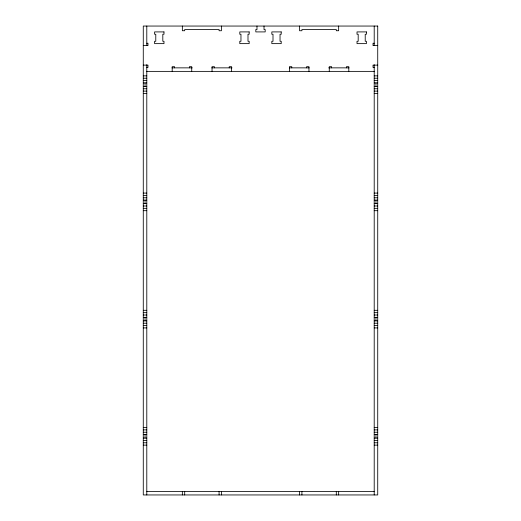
<?xml version="1.0" encoding="UTF-8"?>
<svg xmlns="http://www.w3.org/2000/svg" width="521" height="521" viewBox="0 0 521 521"><rect width="100%" height="100%" fill="white"/><g stroke="black" fill="none" stroke-linecap="round" stroke-linejoin="round"><path stroke-width="0.78" d="M146.792 43.243L147.964 43.243L147.964 45.587L143.275 45.587M374.208 43.243L373.036 43.243L373.036 45.587L377.725 45.587M143.275 65.125L147.964 65.125L147.964 67.469L146.792 67.469M377.725 65.125L373.036 65.125L373.036 67.469L374.208 67.469M171.969 67.86L192.275 67.86M211.767 67.86L232.073 67.86M289.416 67.86L309.233 67.86M328.725 67.86L349.031 67.86M146.499 71.377L374.501 71.377M143.275 75.871L146.792 75.871M374.208 75.871L377.725 75.871M143.275 78.215L146.792 78.215M374.208 78.215L377.725 78.215M143.275 80.56L146.792 80.56M374.208 80.56L377.725 80.56M143.275 82.904L146.792 82.904M374.208 82.904L377.725 82.904M143.275 86.421L146.792 86.421M374.208 86.421L377.725 86.421M143.275 88.765L146.792 88.765M374.208 88.765L377.725 88.765M143.275 91.11L146.792 91.11M374.208 91.11L377.725 91.11M143.275 93.454L146.792 93.454M374.208 93.454L377.725 93.454M143.275 193.096L146.792 193.096M374.208 193.096L377.725 193.096M143.275 195.44L146.792 195.44M374.208 195.44L377.725 195.44M143.275 197.785L146.792 197.785M374.208 197.785L377.725 197.785M143.275 200.129L146.792 200.129M374.208 200.129L377.725 200.129M143.275 203.646L146.792 203.646M374.208 203.646L377.725 203.646M143.275 205.99L146.792 205.99M374.208 205.99L377.725 205.99M143.275 208.335L146.792 208.335M374.208 208.335L377.725 208.335M143.275 210.679L146.792 210.679M374.208 210.679L377.725 210.679M143.275 310.321L146.792 310.321M374.208 310.321L377.725 310.321M143.275 312.665L146.792 312.665M374.208 312.665L377.725 312.665M143.275 315.01L146.792 315.01M374.208 315.01L377.725 315.01M143.275 317.354L146.792 317.354M374.208 317.354L377.725 317.354M143.275 320.871L146.792 320.871M374.208 320.871L377.725 320.871M143.275 323.215L146.792 323.215M374.208 323.215L377.725 323.215M143.275 325.56L146.792 325.56M374.208 325.56L377.725 325.56M143.275 327.904L146.792 327.904M374.208 327.904L377.725 327.904M143.275 427.546L146.792 427.546M374.208 427.546L377.725 427.546M143.275 429.89L146.792 429.89M374.208 429.89L377.725 429.89M143.275 432.235L146.792 432.235M374.208 432.235L377.725 432.235M143.275 434.579L146.792 434.579M374.208 434.579L377.725 434.579M143.275 438.096L146.792 438.096M374.208 438.096L377.725 438.096M143.275 440.44L146.792 440.44M374.208 440.44L377.725 440.44M143.275 442.785L146.792 442.785M374.208 442.785L377.725 442.785M143.275 445.129L146.792 445.129M374.208 445.129L377.725 445.129M146.792 491.433L374.208 491.433M375.967 82.904L375.967 86.421M375.967 200.129L375.967 203.646M375.967 317.354L375.967 320.871M375.967 434.579L375.967 438.096M374.208 26.05L374.208 45.587M374.208 64.643L374.208 494.95M348.81 71.377L348.81 66.688L346.465 66.688L346.465 67.86M338.65 26.05L338.65 30.739L336.305 30.739L336.305 29.567L301.92 29.567L301.92 30.739L299.575 30.739L299.575 26.05M338.65 491.433L338.65 494.95M336.305 491.433L336.305 494.95M331.616 67.86L331.616 66.688L329.272 66.688L329.272 71.377M308.953 71.377L308.953 66.688L306.608 66.688L306.608 67.86M301.92 491.433L301.92 494.95M299.575 491.433L299.575 494.95M291.76 67.86L291.76 66.688L289.416 66.688L289.416 71.377M264.017 26.05L264.017 29.567L265.189 29.567L265.189 31.911L255.811 31.911L255.811 29.567L256.983 29.567L256.983 26.05M231.585 71.377L231.585 66.688L229.24 66.688L229.24 67.86M221.425 26.05L221.425 30.739L219.08 30.739L219.08 29.567L184.695 29.567L184.695 30.739L182.35 30.739L182.35 26.05M221.425 491.433L221.425 494.95M219.08 491.433L219.08 494.95M214.391 67.86L214.391 66.688L212.047 66.688L212.047 71.377M191.728 71.377L191.728 66.688L189.383 66.688L189.383 67.86M184.695 491.433L184.695 494.95M182.35 491.433L182.35 494.95M174.535 67.86L174.535 66.688L172.19 66.688L172.19 71.377M146.792 26.05L146.792 45.587M146.792 64.643L146.792 494.95M145.033 82.904L145.033 86.421M145.033 200.129L145.033 203.646M145.033 317.354L145.033 320.871M145.033 434.579L145.033 438.096M377.725 26.05L143.275 26.05L143.275 494.95L377.725 494.95L377.725 26.05M163.985 31.911L154.607 31.911L154.607 34.256L155.779 34.256L155.779 41.289L154.607 41.289L154.607 43.634L163.985 43.634L163.985 41.289L162.812 41.289L162.812 34.256L163.985 34.256L163.985 31.911M249.168 31.911L239.79 31.911L239.79 34.256L240.963 34.256L240.963 41.289L239.79 41.289L239.79 43.634L249.168 43.634L249.168 41.289L247.996 41.289L247.996 34.256L249.168 34.256L249.168 31.911M281.21 31.911L271.832 31.911L271.832 34.256L273.004 34.256L273.004 41.289L271.832 41.289L271.832 43.634L281.21 43.634L281.21 41.289L280.038 41.289L280.038 34.256L281.21 34.256L281.21 31.911M366.393 31.911L357.015 31.911L357.015 34.256L358.188 34.256L358.188 41.289L357.015 41.289L357.015 43.634L366.393 43.634L366.393 41.289L365.221 41.289L365.221 34.256L366.393 34.256L366.393 31.911"/></g></svg>
